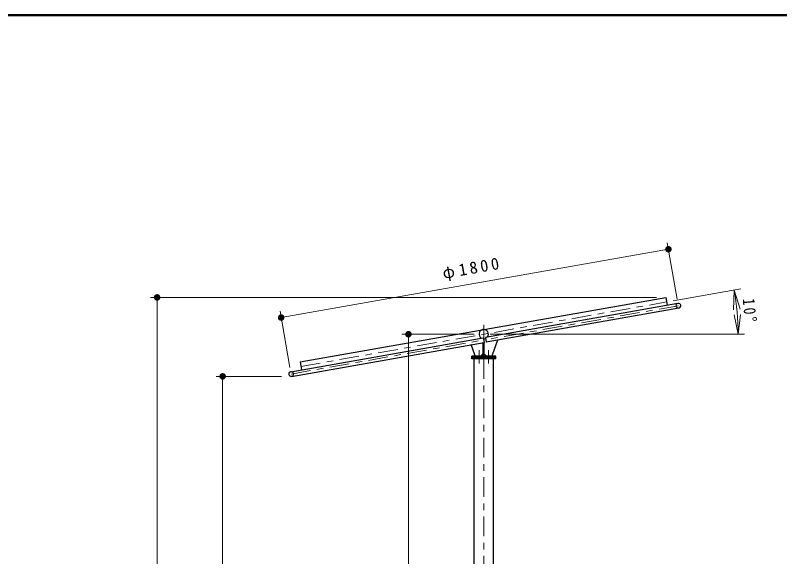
# Model space of a CAD drawing. Units: millimetres on the paper, scale 1:30. Extents: x -385 to 0, y 0 to 267.
# Drawn here: x -176 to -59.4, y 184.4 to 267 of the extents above; entities that cross this region are included whole.
import ezdxf

# ---------------------------------------------------------------- set-up
doc = ezdxf.new("R2010")
doc.units = ezdxf.units.MM
doc.linetypes.add('USER1', pattern=[4.5, 2.5, -2])
doc.linetypes.add('USER2', pattern=[6, 3, -1, 1, -1])
doc.layers.add('1_30', color=7, linetype='Continuous', lineweight=13)
doc.layers.add('NAKAMURA図枠', color=7, linetype='Continuous', lineweight=13)
doc.styles.add('ＭＳ ゴシック', font='')
doc.styles.get('ＭＳ ゴシック').set_extended_font_data('MS Gothic')

# ---------------------------------------------------------------- blocks, each defined once
blk = doc.blocks.new('filled_dot')
at = {"color": 0, "linetype": 'Continuous', "lineweight": -2, "const_width": 1.25}
blk.add_lwpolyline([(-0.625, 0, 1), (0.625, 0, 1)], format="xyb", close=True, dxfattribs=at)
blk = doc.blocks.new('open_arrow')
at = {"color": 0, "linetype": 'Continuous', "lineweight": -2}
blk.add_lwpolyline([(7.5, 1.25), (0, 0), (7.5, -1.25)], dxfattribs=at)

msp = doc.modelspace()

# ---------------------------------------------------------------- linework, layer by layer
at = {"layer": '1_30'}
for p, q in [((-75.037, 223.676), (-76.555, 232.286)), ((-135.47, 220.883), (-76.381, 231.302)), ((-75.671, 223.434), (-65.353, 225.253)), ((-78.219, 223.961), (-155.392, 223.961)), ((-154.392, 135.007), (-154.392, 223.961)), ((-134.125, 213.257), (-135.644, 221.867)), ((-105.999, 218.34), (-117.044, 218.34)), ((-116.044, 135.007), (-116.044, 218.34)), ((-103.559, 218.34), (-64.748, 218.34)), ((-135.392, 211.911), (-145.392, 211.911)), ((-144.392, 135.007), (-144.392, 211.911))]:
    msp.add_line(p, q, dxfattribs=at)
at = {"layer": '1_30', "lineweight": 25}
for p, q in [((-132.585, 214.121), (-76.78, 223.961)), ((-76.78, 223.961), (-76.567, 222.758)), ((-104.634, 215.007), (-104.634, 217.075)), ((-104.484, 215.007), (-104.484, 217.101)), ((-102.726, 215.007), (-106.392, 215.007)), ((-106.392, 214.607), (-106.392, 215.007)), ((-102.726, 214.807), (-106.392, 214.807)), ((-102.726, 214.607), (-106.392, 214.607)), ((-106.044, 128.64), (-106.044, 214.607)), ((-104.967, 215.007), (-104.634, 215.34)), ((-104.151, 215.007), (-104.484, 215.34)), ((-103.074, 128.64), (-103.074, 214.607)), ((-102.726, 214.607), (-102.726, 215.007)), ((-132.585, 214.121), (-132.373, 212.918))]:
    msp.add_line(p, q, dxfattribs=at)
at = {"layer": '1_30', "linetype": 'USER2'}
for p, q in [((-132.462, 213.42), (-76.656, 223.26)), ((-104.559, 103.522), (-104.559, 219.762)), ((-105.266, 213.883), (-105.266, 215.896)), ((-103.852, 213.883), (-103.852, 215.896))]:
    msp.add_line(p, q, dxfattribs=at)
at = {"layer": '1_30', "color": 4, "lineweight": 25}
for p, q in [((-74.926, 223.047), (-104.306, 217.867)), ((-74.8, 222.335), (-104.181, 217.154)), ((-134.015, 212.628), (-104.634, 217.809)), ((-133.889, 211.916), (-104.509, 217.097)), ((-104.634, 217.809), (-104.509, 217.097)), ((-104.306, 217.867), (-104.181, 217.154))]:
    msp.add_line(p, q, dxfattribs=at)
at = {"layer": '1_30', "color": 4, "linetype": 'USER2'}
for p, q in [((-74.863, 222.691), (-104.243, 217.511)), ((-133.952, 212.272), (-104.572, 217.453))]:
    msp.add_line(p, q, dxfattribs=at)
at = {"layer": '1_30', "color": 1, "lineweight": 25}
for p, q in [((-103.226, 215.173), (-102.39, 217.47)), ((-105.892, 215.173), (-106.466, 216.751)), ((-105.892, 215.007), (-105.892, 215.173)), ((-103.226, 215.007), (-103.226, 215.173))]:
    msp.add_line(p, q, dxfattribs=at)
at = {"layer": '1_30'}
msp.add_arc((-104.559, 218.34), 38.811, 0, 10, dxfattribs=at)
at = {"layer": '1_30', "color": 4, "linetype": 'USER1'}
for centre, start, end in [((-74.863, 222.691), 100, 280), ((-133.952, 212.272), 280, 100)]:
    msp.add_arc(centre, 0.362, start, end, dxfattribs=at)
at = {"layer": '1_30', "color": 4, "lineweight": 25}
for centre, start, end in [((-74.863, 222.691), 280, 100), ((-133.952, 212.272), 100, 280)]:
    msp.add_arc(centre, 0.362, start, end, dxfattribs=at)
at = {"layer": '1_30', "lineweight": 25}
for start, end in [(324.22325, 235.77675), (266.456, 293.544)]:
    msp.add_arc((-104.559, 218.34), 0.712, start, end, dxfattribs=at)
at = {"layer": 'NAKAMURA図枠', "lineweight": 50}
msp.add_line((0, 267), (-385, 267), dxfattribs=at)

# ---------------------------------------------------------------- block references
at = {"layer": '1_30', "xscale": 0.4, "yscale": 0.4}
for name, p, rotation in [('filled_dot', (-76.381, 231.302), 190), ('open_arrow', (-66.338, 225.079), 277.8), ('filled_dot', (-154.392, 223.961), 270), ('filled_dot', (-135.47, 220.883), 10), ('open_arrow', (-65.748, 218.34), 92.2), ('filled_dot', (-116.044, 218.34), 270), ('filled_dot', (-144.392, 211.911), 270)]:
    msp.add_blockref(name, p, dxfattribs=dict(at, rotation=rotation))

# ---------------------------------------------------------------- texts
at = {"layer": '1_30', "char_height": 1.833, "attachment_point": 8, "style": 'ＭＳ ゴシック'}
for s, insert, rotation in [('\\T1.33;φ1800', (-106.099, 227.077), 10), ('\\T1.33;\\W0.85;10°', (-64.9, 221.81), 275)]:
    msp.add_mtext(s, dxfattribs=dict(at, insert=insert, rotation=rotation))

doc.saveas('drawing.dxf')
